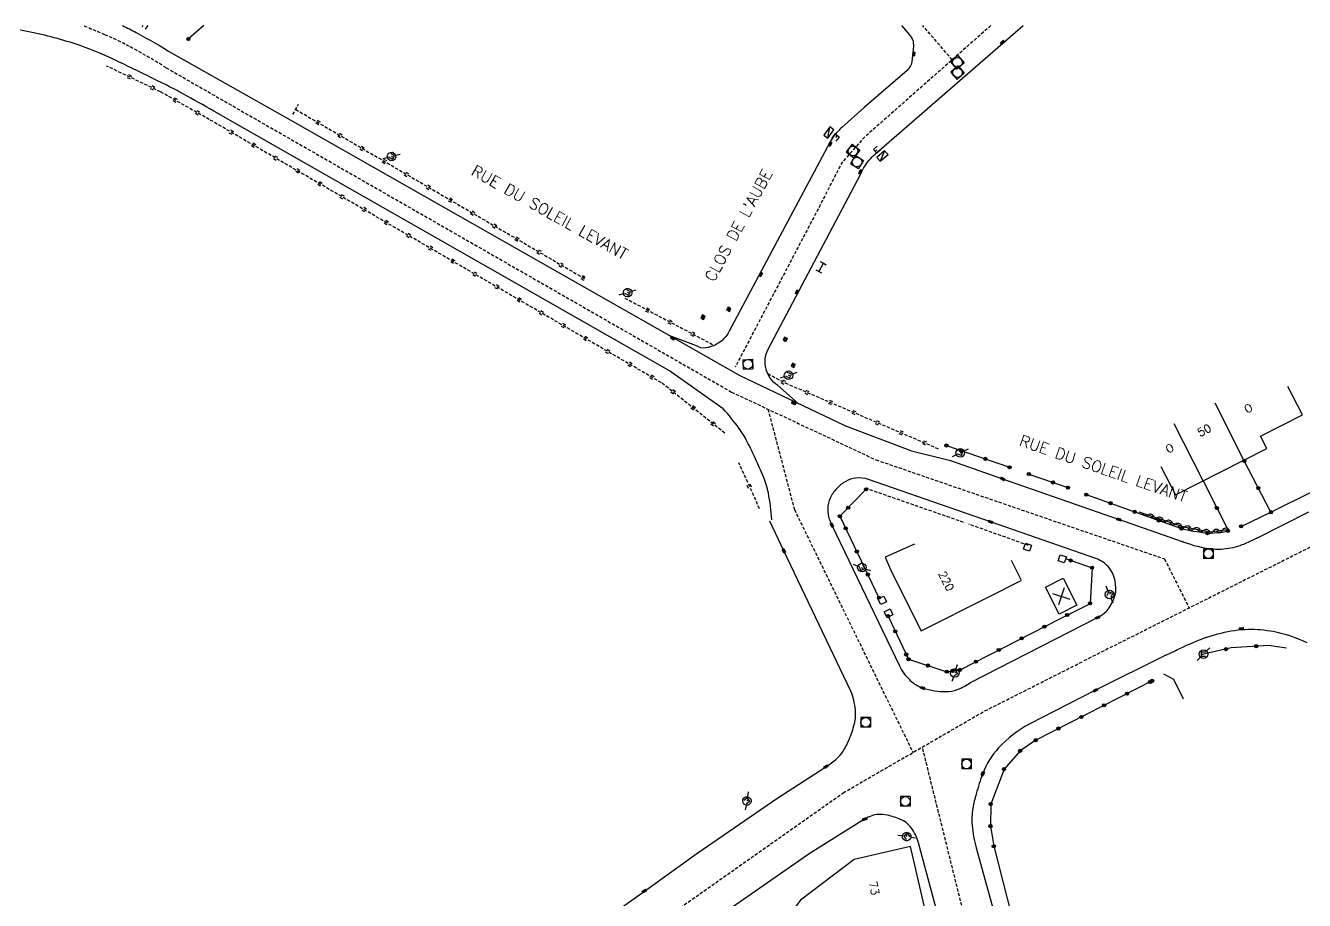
# Model space of a CAD drawing. Header units: millimetres. Extents: x 74999 to 76000, y 157000 to 158000.
# Drawn here: x 75554.3 to 75753.9, y 157863.4 to 158000 of the extents above; entities that cross this region are included whole.
import ezdxf
from ezdxf.enums import TextEntityAlignment as Align

# ---------------------------------------------------------------- set-up
doc = ezdxf.new("R2010")
doc.units = ezdxf.units.MM
doc.linetypes.add('DASHED', pattern=[0.75, 0.5, -0.25])
doc.layers.get('0').update_dxf_attribs({"linetype": 'CONTINUOUS'})
for name, color, linetype in [('w0001', 6, 'DASHED'), ('w0008', 7, 'CONTINUOUS'), ('W0100', 7, 'CONTINUOUS'), ('W0112', 1, 'DASHED'), ('W0220', 5, 'DASHED'), ('W0310', 3, 'CONTINUOUS'), ('W0322', 7, 'CONTINUOUS'), ('w0330', 7, 'CONTINUOUS'), ('w0400', 7, 'CONTINUOUS'), ('w0420', 7, 'CONTINUOUS'), ('W0430', 7, 'CONTINUOUS'), ('W0471', 7, 'CONTINUOUS'), ('w0989', 7, 'CONTINUOUS'), ('W0991', 7, 'CONTINUOUS'), ('W1102', 7, 'CONTINUOUS'), ('W1474', 7, 'CONTINUOUS')]:
    doc.layers.add(name, color=color, linetype=linetype)
doc.styles.get("Standard").update_dxf_attribs({"font": 'romans.shx', "width": 0.85})

# ---------------------------------------------------------------- blocks, each defined once
blk = doc.blocks.new('t310o')
at = {"color": 0, "linetype": 'Continuous'}
for centre, start, end in [((-0.5, 0.38), 216.8699, 323.1304), ((0.5, -0.37), 36.8699, 143.1303)]:
    blk.add_arc(centre, 0.625, start, end, dxfattribs=at)
blk = doc.blocks.new('T420')
for p, q in [((0.75, 0.75), (-0.75, 0.75)), ((-0.75, 0.75), (-0.75, -0.75)), ((0.75, 0.75), (0.75, -0.75)), ((0.75, -0.75), (-0.75, -0.75))]:
    blk.add_line(p, q)
blk.add_ellipse((0, 0), major_axis=(-0.53, 0.53), ratio=1, start_param=3.926991, end_param=10.210176)
blk = doc.blocks.new('T471')
for p, q in [((-0.333334, 0.333334), (-0.333334, -0.333334)), ((-0.333334, 0.333334), (0.333334, 0.333334)), ((-0.333334, 0), (0, 0)), ((0.500001, 0.500001), (1.000002, 1.000002)), ((-0.500001, -0.500001), (-1.000002, -1.000002)), ((-0.333334, -0.333334), (0.333334, -0.333334))]:
    blk.add_line(p, q)
blk.add_ellipse((0, 0), major_axis=(0.471405, 0.471405), ratio=1, start_param=5.4977871438, end_param=11.780972451)
blk = doc.blocks.new('T400')
for p, q in [((-0.15, 0.3), (0.15, 0.3)), ((-0.15, -0.25), (-0.15, 0.3)), ((-0.15, 0.15), (0.15, 0.15)), ((-0.15, 0), (0.15, 0)), ((0.15, 0.3), (0.15, -0.25)), ((-0.15, -0.15), (0.15, -0.15)), ((-0.15, -0.25), (-0.15, -0.3)), ((-0.15, -0.3), (0.15, -0.3)), ((0.15, -0.3), (0.15, -0.25))]:
    blk.add_line(p, q)
blk = doc.blocks.new('t991o')
at = {"color": 0, "linetype": 'Continuous'}
for p, q in [((-1, 1), (1, -1)), ((-1, -1), (1, 1))]:
    blk.add_line(p, q, dxfattribs=at)
blk = doc.blocks.new('t112o')
at = {"color": 0, "linetype": 'Continuous'}
for p, q in [((-0.5, 0.5), (0.5, 0.5)), ((-0.5, -0.5), (-0.5, 0.5)), ((0.5, 0.5), (0.5, -0.5)), ((0.5, -0.5), (-0.5, -0.5))]:
    blk.add_line(p, q, dxfattribs=at)
blk = doc.blocks.new('t322o')
at = {"color": 0, "linetype": 'Continuous'}
for radius in [0.25, 0.15]:
    blk.add_circle((0, 0), radius, dxfattribs=at)
blk = doc.blocks.new('t220o')
at = {"color": 0, "linetype": 'Continuous'}
for p, q in [((-0.25, 0.25), (0.25, 0.25)), ((-0.25, -0.25), (0.25, -0.25))]:
    blk.add_line(p, q, dxfattribs=at)
blk = doc.blocks.new('t330o')
at = {"color": 0, "linetype": 'Continuous'}
for p, q in [((0.25, -0.25), (-0.25, 0.25)), ((-0.25, -0.25), (0.25, 0.25)), ((-0.25, 0.25), (-0.25, -0.25)), ((0.25, 0.25), (-0.25, 0.25)), ((0.25, -0.25), (0.25, 0.25)), ((-0.25, -0.25), (0.25, -0.25)), ((-0.25, -0.25), (-0.25, -0.25))]:
    blk.add_line(p, q, dxfattribs=at)
blk = doc.blocks.new('T1474')
at = {"color": 0, "linetype": 'Continuous', "flags": 128}
for points in [[(-0.75, -0.5), (-0.75, 0.5)], [(-0.75, 0), (0.75, 0)], [(0.75, 0), (0.75, -0.5), (0.75, 0.5)]]:
    blk.add_lwpolyline(points, dxfattribs=at)
blk = doc.blocks.new('T430')
at = {"flags": 128}
for points in [[(-0.4, 2.1), (0.4, 2.1)], [(-0.4, 2.1), (-0.4, 1.3)], [(0.8, 0.8), (-0.8, 0.8)], [(-0.8, 0.8), (-0.8, 0)], [(0.8, 0.8), (-0.8, 0)], [(-0.8, 0), (0.8, 0)], [(-0.4, 1.7), (0, 1.7)], [(-0.4, 1.3), (0.4, 1.3)], [(0.8, 0), (0.8, 0.8)]]:
    blk.add_lwpolyline(points, dxfattribs=at)

msp = doc.modelspace()

# ---------------------------------------------------------------- linework, layer by layer
at = {"layer": 'w0001'}
msp.add_lwpolyline([(75563.23, 158000, -0.001716), (75566.65, 157998.57, -0.023486), (75570.46, 157996.74, -0.014974), (75576.2, 157993.42), (75664.47, 157942.8), (75687.02, 157932.22), (75732.08, 157916.75)], format="xyb", dxfattribs=at)
at = {"layer": 'w0001', "flags": 128}
for points in [[(75704.97, 158000), (75685.09, 157982.45), (75681.67, 157978.57), (75678.19, 157971.75), (75665.05, 157946.7)], [(75698.93, 157994.66), (75694.33, 158000)], [(75782.95, 157932.7), (75719.35, 157900.76)], [(75732.08, 157916.75), (75735.92, 157909.09)]]:
    msp.add_lwpolyline(points, dxfattribs=at)
at = {"layer": 'w0001'}
for points in [[(75670.15, 157940.14), (75674.28, 157924.47), (75692.8, 157886.54)], [(75604.98, 157826.04), (75681.91, 157880.24), (75704.04, 157893.04), (75719.35, 157900.76)], [(75546.61, 157464.27), (75564.71, 157489.04), (75587.26, 157520.59), (75601.45, 157541.91), (75621.53, 157570.44), (75643.29, 157602.71), (75664.17, 157633.52), (75669.11, 157639.45), (75691.44, 157665.35), (75704.98, 157681.33), (75712.93, 157692.89), (75719.47, 157705.14), (75722.77, 157714.1), (75726.45, 157724.79), (75728.58, 157739.54), (75727.69, 157750.6), (75724.83, 157764.69), (75716.37, 157796.51), (75708.07, 157829.53), (75704.03, 157848.08), (75694.27, 157887.39)]]:
    msp.add_lwpolyline(points, dxfattribs=at)
at = {"layer": 'w0008'}
for points in [[(75583.62, 157986.64, 0.005835), (75578.89, 157989.32, 0.010783), (75576.29, 157990.68, 0.001983), (75570.17, 157993.69, 0.004311), (75567.34, 157995.03, 0.034587), (75561.19, 157997.39, 0.027787), (75553.23, 157999.35, 0.041893), (75549.36, 157999.75, 0.020998), (75541.61, 157999.57, 0.054123), (75538.67, 157999.05, 0.030964), (75533.76, 157997.3)], [(75569.37, 158000, -0.013447), (75571.53, 157998.91, -0.014974), (75577.27, 157995.59)], [(75691.02, 158000), (75692.21, 157998.62, -0.108096), (75692.76, 157997.67, -0.086019), (75692.87, 157996.8), (75692.63, 157994.34, -0.086054), (75692.31, 157993.54, -0.066822), (75691.89, 157993.01), (75685.2, 157987.2), (75681.72, 157984.11, 0.047191), (75680.55, 157982.88, 0.034075), (75679.87, 157981.86), (75664.13, 157952.29, -0.095998), (75662.94, 157950.81, -0.137393), (75660.48, 157949.68, -0.193078), (75658.99, 157950.03), (75654.84, 157951.58)], [(75674.87, 157941.02), (75671.65, 157943.86, -0.089686), (75670.53, 157944.97, -0.179591), (75669.74, 157947.96, -0.094077), (75670.18, 157949.47), (75684.6, 157976.76, -0.085681), (75686.2, 157979.26, -0.036953), (75687.13, 157980.14), (75710.02, 158000, 0.099241)], [(75670.75, 157922.86, 0.032495), (75670.22, 157927.06, 0.052235), (75669.45, 157929.59, 0.008793), (75668.22, 157932.38, 0.009011), (75666.92, 157935.05, 0.03964), (75665.63, 157937.16, 0.025004), (75663.18, 157940.2)], [(75685.87, 157929.16, 0.092755), (75683.89, 157929.37, 0.11166), (75682.3, 157928.86, 0.073788), (75680.89, 157927.74, 0.073672), (75679.87, 157926.24, 0.112422), (75679.49, 157924.62, 0.093323), (75679.85, 157922.65)], [(75724.43, 157912.87, 0.071799), (75724.12, 157914.16, 0.071799), (75723.47, 157915.3, 0.07159), (75722.51, 157916.22, 0.07159), (75721.34, 157916.82)], [(75721.79, 157907.68, 0.05575), (75722.95, 157908.54, 0.077558), (75723.59, 157909.36, 0.025785), (75724.12, 157910.44, 0.034856), (75724.41, 157911.29, 0.066853), (75724.5, 157911.92, 0.043865), (75724.41, 157912.88)], [(75690.69, 157900.07, 0.087723), (75692.39, 157897.76, 0.112459), (75694.32, 157896.61, 0.039061), (75696.2, 157896.16, 0.042821), (75697.95, 157896.04, 0.085373), (75699.75, 157896.38, 0.067616), (75701.79, 157897.47)], [(75679.21, 157884.32, 0.048877), (75680.92, 157885.58, 0.069767), (75681.89, 157886.73, 0.042446), (75682.84, 157888.58, 0.034511), (75683.66, 157891.02, 0.089842), (75683.82, 157893.2, 0.065311), (75683.12, 157896.12)], [(75710.92, 157890.97, 0.077679), (75706.16, 157887.25, 0.100338), (75703.7, 157883.25, 0.018429), (75702.67, 157880.09, 0.026466), (75702.15, 157877.83, 0.06415), (75702.03, 157875.19, 0.047361), (75702.67, 157871.68)], [(75693.67, 157872.42, 0.099589), (75692.51, 157874.8, 0.127006), (75690.87, 157876.09, 0.04958), (75688.85, 157876.74, 0.070321), (75687.35, 157876.86, 0.066994), (75686.39, 157876.66, 0.051971), (75685.25, 157876.13)]]:
    msp.add_lwpolyline(points, format="xyb", dxfattribs=at)
for points in [[(75572.54, 158000), (75572.41, 157999.83)], [(75573.35, 158000), (75572.92, 157999.44)], [(75577.27, 157995.59), (75595.57, 157985.27), (75665.76, 157945.4)], [(75654.79, 157946.1), (75583.62, 157986.64)], [(75663.18, 157940.2), (75654.79, 157946.1)], [(75665.76, 157945.4), (75682.26, 157937.5), (75692.56, 157933.62), (75698.65, 157932.11)], [(75698.65, 157932.11), (75706.8, 157929.24), (75724.98, 157922.9), (75725.8, 157922.62)], [(75748.66, 157924.06), (75761.78, 157930.54), (75762.85, 157928.55)], [(75721.34, 157916.82), (75704.91, 157922.54), (75685.87, 157929.16)], [(75683.12, 157896.12), (75672.66, 157918), (75670.46, 157922.63)], [(75679.85, 157922.65), (75680.15, 157922.03), (75690.69, 157900.07)], [(75701.79, 157897.47), (75721.64, 157907.6), (75721.79, 157907.68)], [(75732.28, 157901.72), (75721.3, 157896.24), (75710.92, 157890.97)], [(75735.04, 157894.85), (75733.51, 157897.91), (75731.96, 157898.75)], [(75659.07, 157870.75), (75671.57, 157879.36), (75679.21, 157884.32)], [(75685.25, 157876.13), (75676.76, 157870.82), (75660.89, 157859.8)], [(75700.21, 157851.11), (75697.11, 157859.67), (75696.84, 157860.62), (75693.67, 157872.42)], [(75602.38, 157830.36), (75608.71, 157834.89), (75631.03, 157850.75), (75650.86, 157864.91), (75659.07, 157870.75)], [(75702.67, 157871.68), (75705.36, 157861.87), (75705.48, 157855.78)]]:
    msp.add_lwpolyline(points, dxfattribs=at)
at = {"layer": 'w0008', "flags": 128}
for points in [[(75725.8, 157922.62), (75734.82, 157919.48), (75734.85, 157919.47), (75734.87, 157919.47), (75734.9, 157919.45), (75734.92, 157919.45), (75734.94, 157919.44), (75734.97, 157919.42), (75735, 157919.42), (75735.02, 157919.41), (75735.04, 157919.41), (75735.07, 157919.39), (75735.61, 157919.22), (75736.15, 157919.05), (75736.68, 157918.87), (75737.24, 157918.73), (75737.79, 157918.61), (75738.34, 157918.5), (75738.9, 157918.4), (75739.46, 157918.34), (75740.02, 157918.29), (75740.58, 157918.29), (75740.58, 157918.29), (75740.95, 157918.29), (75741.33, 157918.32), (75741.69, 157918.37), (75742.06, 157918.42), (75742.43, 157918.48), (75742.79, 157918.56), (75743.15, 157918.65), (75743.51, 157918.75), (75743.87, 157918.86), (75744.22, 157918.98), (75744.22, 157918.98), (75744.45, 157919.07), (75744.68, 157919.17), (75744.9, 157919.26), (75745.12, 157919.35), (75745.35, 157919.45), (75745.57, 157919.56), (75745.79, 157919.67), (75746.01, 157919.76), (75746.22, 157919.87), (75746.44, 157919.98), (75746.48, 157919.99), (75746.51, 157920.03), (75746.55, 157920.04), (75746.58, 157920.06), (75746.62, 157920.07), (75746.66, 157920.09), (75746.69, 157920.1), (75746.73, 157920.13), (75746.76, 157920.15), (75746.8, 157920.17), (75754.62, 157924.08)], [(75732.28, 157901.72), (75733.72, 157902.39), (75733.76, 157902.42), (75733.79, 157902.44), (75733.83, 157902.45), (75733.87, 157902.48), (75733.91, 157902.5), (75733.95, 157902.52), (75734, 157902.53), (75734.04, 157902.56), (75734.08, 157902.58), (75734.11, 157902.59), (75734.11, 157902.59), (75734.58, 157902.83), (75735.04, 157903.05), (75735.5, 157903.27), (75735.97, 157903.47), (75736.44, 157903.67), (75736.9, 157903.87), (75737.38, 157904.06), (75737.86, 157904.25), (75738.34, 157904.42), (75738.83, 157904.59), (75739.34, 157904.75), (75739.86, 157904.9), (75740.38, 157905.06), (75740.91, 157905.18), (75741.44, 157905.31), (75741.96, 157905.42), (75742.5, 157905.51), (75743.03, 157905.59), (75743.57, 157905.67), (75744.11, 157905.71), (75744.11, 157905.71), (75744.6, 157905.75), (75745.1, 157905.78), (75745.6, 157905.78), (75746.09, 157905.78), (75746.59, 157905.74), (75747.09, 157905.71), (75747.59, 157905.67), (75748.08, 157905.6), (75748.57, 157905.54), (75749.06, 157905.45), (75749.66, 157905.32), (75750.26, 157905.18), (75750.86, 157905.01), (75751.44, 157904.84), (75752.02, 157904.63), (75752.6, 157904.41), (75753.18, 157904.19), (75753.74, 157903.94), (75754.3, 157903.69)]]:
    msp.add_lwpolyline(points, dxfattribs=at)
at = {"layer": 'W0100', "flags": 128}
for points in [[(75731.51, 157931.2), (75733.77, 157926.73), (75748.07, 157933.98), (75747.09, 157935.93), (75753.6, 157939.23), (75751.34, 157943.68)], [(75716.26, 157913.74), (75718.4, 157909.52), (75715.64, 157908.12), (75713.49, 157912.34), (75716.26, 157913.74)]]:
    msp.add_lwpolyline(points, dxfattribs=at)
at = {"layer": 'W0100'}
for points in [[(75693.02, 157919.05), (75688.44, 157917.03), (75689.45, 157914.75), (75694.08, 157905.54), (75704.45, 157910.73)], [(75709.73, 157913.39), (75708.17, 157916.53)], [(75704.45, 157910.73), (75709.72, 157913.39)], [(75689.82, 157860.85), (75694.69, 157861.97), (75692.42, 157871.86), (75683.63, 157869.83), (75675.23, 157863.5), (75670.08, 157856.68), (75674.07, 157853.66)]]:
    msp.add_lwpolyline(points, dxfattribs=at)
at = {"layer": 'W0112'}
for points in [[(75596, 157986.12), (75596.87, 157987.74)], [(75700.71, 157922.46), (75685.65, 157927.69)], [(75710.81, 157918.87), (75701.54, 157922.16)]]:
    msp.add_lwpolyline(points, dxfattribs=at)
at = {"layer": 'W0220'}
for points in [[(75582.94, 157985.34), (75575.3, 157989.67), (75566.89, 157993.69)], [(75596.43, 157986.91), (75641.54, 157960.5)], [(75663.42, 157936.39), (75653.52, 157944.25), (75582.94, 157985.34)], [(75647.81, 157957.47), (75661.79, 157950.08)], [(75670.13, 157945.67), (75672.85, 157944.22), (75696.91, 157933.88)], [(75668.86, 157924.57), (75665.63, 157931.74)]]:
    msp.add_lwpolyline(points, dxfattribs=at)
at = {"layer": 'W0310', "flags": 128}
msp.add_lwpolyline([(75728.09, 157924.1), (75735.11, 157921.75), (75739.14, 157920.98), (75741.93, 157921.32)], dxfattribs=at)
at = {"layer": 'W0322'}
for points in [[(75582.08, 158000), (75579.67, 157997.91)], [(75698.03, 157934.46), (75707.89, 157931.05)], [(75710.89, 157930), (75717, 157927.88)], [(75685.48, 157927.62), (75681.38, 157923.4)], [(75719.87, 157926.79), (75732.8, 157922.18), (75734.72, 157921.49), (75736.78, 157921.04)], [(75681.39, 157923.4), (75687.49, 157910.7)], [(75744.02, 157921.83), (75748.7, 157924.04)], [(75736.79, 157921.08), (75738.77, 157920.77), (75740.86, 157920.86), (75742.07, 157921.12)], [(75688.92, 157907.82), (75692.1, 157901.09), (75698.09, 157899.15), (75700.15, 157899.44), (75715.96, 157907.48)], [(75730.14, 157897.71), (75711.97, 157888.45)], [(75711.97, 157888.45), (75709.54, 157886.8), (75707.02, 157883.93), (75704.94, 157878.48), (75704.9, 157875.05), (75705.42, 157871.89)], [(75705.42, 157871.89), (75708.18, 157861.09), (75707.61, 157858.14)]]:
    msp.add_lwpolyline(points, dxfattribs=at)
at = {"layer": 'W0322', "flags": 128}
for points in [[(75748.66, 157924.06), (75744.48, 157932.15)], [(75738.12, 157928.94), (75742.07, 157921.12)], [(75715.96, 157907.48), (75720.51, 157909.77), (75720.82, 157915.32), (75716.68, 157916.76)], [(75751.11, 157902.8), (75748.29, 157903.26), (75742.51, 157902.86), (75738.16, 157901.89)]]:
    msp.add_lwpolyline(points, dxfattribs=at)
at = {"layer": 'W1102', "flags": 128}
for points in [[(75744.48, 157932.15), (75739.96, 157941.08)], [(75738.12, 157928.94), (75733.6, 157937.86)]]:
    msp.add_lwpolyline(points, dxfattribs=at)

# ---------------------------------------------------------------- block references
at = {"layer": 'W0112'}
for p, rotation in [((75710.67, 157918.59), 251.3760203259983), ((75716.12, 157916.75), 71.37602032599825), ((75688.01, 157910.29), 206.0176671477871), ((75688.99, 157908.27), 26.01766714778701)]:
    msp.add_blockref('t112o', p, dxfattribs=dict(at, rotation=rotation))
at = {"layer": 'W0220'}
for p, rotation in [((75570.5, 157991.96), 154.4604979506294), ((75574.11, 157990.24), 154.4604979506294), ((75577.63, 157988.35), 150.4257558172905), ((75581.11, 157986.37), 150.4257558172905), ((75599.88, 157984.89), 329.6430577719014), ((75586.4, 157983.32), 149.7961859146486), ((75603.34, 157982.87), 329.6430577719014), ((75589.85, 157981.31), 149.7961859146486), ((75606.79, 157980.85), 329.6430577719014), ((75593.31, 157979.3), 149.7961859146486), ((75610.24, 157978.83), 329.6430577719014), ((75596.77, 157977.29), 149.7961859146486), ((75613.69, 157976.8), 329.6430577719014), ((75600.22, 157975.27), 149.7961859146486), ((75617.14, 157974.78), 329.6430577719014), ((75603.68, 157973.26), 149.7961859146486), ((75620.59, 157972.76), 329.6430577719014), ((75607.14, 157971.25), 149.7961859146486), ((75624.05, 157970.74), 329.6430577719014), ((75610.59, 157969.24), 149.7961859146486), ((75627.5, 157968.72), 329.6430577719014), ((75614.05, 157967.22), 149.7961859146486), ((75630.95, 157966.7), 329.6430577719014), ((75617.51, 157965.21), 149.7961859146486), ((75634.4, 157964.68), 329.6430577719014), ((75620.97, 157963.2), 149.7961859146486), ((75637.85, 157962.65), 329.6430577719014), ((75624.42, 157961.19), 149.7961859146486), ((75641.3, 157960.63), 329.6430577719014), ((75627.88, 157959.18), 149.7961859146486), ((75631.34, 157957.16), 149.7961859146486), ((75634.79, 157955.15), 149.7961859146486), ((75651.35, 157955.6), 332.1164292314129), ((75638.25, 157953.14), 149.7961859146486), ((75654.88, 157953.73), 332.1164292314129), ((75658.42, 157951.86), 332.1164292314129), ((75641.71, 157951.13), 149.7961859146486), ((75645.16, 157949.11), 149.7961859146486), ((75648.62, 157947.1), 149.7961859146486), ((75652.08, 157945.09), 149.7961859146486), ((75672.56, 157944.38), 332.1164292314129), ((75655.35, 157942.8), 141.5342723874549), ((75676.23, 157942.77), 336.7377514700177), ((75658.48, 157940.31), 141.5342723874549), ((75679.9, 157941.19), 336.7377514700177), ((75661.61, 157937.82), 141.5342723874549), ((75683.57, 157939.61), 336.7377514700177), ((75687.25, 157938.03), 336.7377514700177), ((75690.92, 157936.45), 336.7377514700177), ((75694.6, 157934.88), 336.7377514700177), ((75667.27, 157928.1), 114.2682380781687)]:
    msp.add_blockref('t220o', p, dxfattribs=dict(at, rotation=rotation))
at = {"layer": 'W0310'}
for p, rotation in [((75729.52, 157923.62), 341.500346087961), ((75730.94, 157923.14), 341.500346087961), ((75732.36, 157922.67), 341.500346087961), ((75733.78, 157922.19), 341.500346087961), ((75735.21, 157921.73), 349.2211088685204), ((75736.68, 157921.45), 349.2211088685204), ((75738.16, 157921.17), 349.2211088685204), ((75739.64, 157921.04), 6.831489455104535), ((75741.12, 157921.22), 6.831489455104535)]:
    msp.add_blockref('t310o', p, dxfattribs=dict(at, rotation=rotation))
at = {"layer": 'W0322'}
for p, rotation in [((75579.67, 157997.91), 220.862284818586), ((75698.03, 157934.46), 340.9146356133691), ((75700.33, 157933.67), 340.9146355333938), ((75704.11, 157932.36), 340.9146355333938), ((75744.54, 157932.04), 117.4086636012694), ((75707.89, 157931.05), 340.9146356133691), ((75710.89, 157930), 340.893005098489), ((75714.67, 157928.69), 340.8930050170366), ((75717, 157927.88), 340.893005098489), ((75746.72, 157927.83), 117.4086636012694), ((75685.48, 157927.62), 225.80083455373), ((75719.87, 157926.79), 340.3866269067391), ((75682.69, 157924.75), 225.8008346042463), ((75723.64, 157925.44), 340.3866268255497), ((75727.41, 157924.1), 340.3866268255497), ((75740.26, 157924.7), 296.8091165409959), ((75748.7, 157924.04), 25.3557930042368), ((75681.39, 157923.4), 295.661530597898), ((75731.18, 157922.76), 340.3866268255497), ((75744.02, 157921.83), 25.3557930042368), ((75682.3, 157921.52), 295.6615305676492), ((75734.72, 157921.49), 340.248845614757), ((75738.77, 157920.77), 351.139274989997), ((75741.96, 157921.14), 2.529795508335035), ((75684.03, 157917.91), 295.6615305676492), ((75717.42, 157916.5), 160.8280652378946), ((75685.76, 157914.31), 295.6615305676492), ((75720.76, 157915.39), 162.238567267946), ((75687.49, 157910.7), 295.661530597898), ((75716.89, 157908), 27.07217429111031), ((75720.45, 157909.82), 27.0721742178054), ((75688.92, 157907.82), 295.339645016773), ((75713.33, 157906.18), 27.07217429111031), ((75690.04, 157905.45), 295.3396449865826), ((75709.77, 157904.36), 27.07217429111031), ((75706.21, 157902.54), 27.07217429111031), ((75741.68, 157902.67), 192.5465631503278), ((75746.4, 157903.13), 183.9927540370796), ((75691.75, 157901.84), 295.3396449865826), ((75692.1, 157901.09), 295.339645016773), ((75695.13, 157900.11), 341.963165330313), ((75702.64, 157900.72), 27.07217429111031), ((75698.09, 157899.15), 341.963165414177), ((75698.96, 157899.27), 8.13033553106929), ((75700.15, 157899.44), 8.130335430553913), ((75729.79, 157897.53), 207.0029744210513), ((75730.14, 157897.71), 207.00297434792), ((75722.66, 157893.9), 207.0029744210513), ((75726.23, 157895.71), 207.0029744210513), ((75719.1, 157892.08), 207.0029744210513), ((75715.53, 157890.27), 207.0029744210513), ((75711.97, 157888.45), 207.00297434792), ((75709.54, 157886.8), 214.225445267336), ((75707.02, 157883.93), 228.69428705878), ((75704.94, 157878.48), 249.070836894549), ((75704.9, 157875.05), 269.458913978832), ((75705.42, 157871.89), 279.233092461347)]:
    msp.add_blockref('t322o', p, dxfattribs=dict(at, rotation=rotation))
at = {"layer": 'w0330'}
for p, rotation in [((75660.02, 157954.49), 149.9686502388595), ((75664.03, 157955.72), 241.9867749291729), ((75672.87, 157951.05), 62.15688238594974), ((75674.1, 157946.98), 155.5595759656463)]:
    msp.add_blockref('t330o', p, dxfattribs=dict(at, rotation=rotation))
at = {"layer": 'w0400'}
for p, rotation in [((75706.79, 157997.37), 130.9523058818777), ((75692.94, 157995.59), 354.3309522961333), ((75679.86, 157981.53), 331.9867749291729), ((75684.6, 157977.13), 154.8987887884774), ((75669.06, 157961.15), 331.9867749291729), ((75674.71, 157958.39), 152.1568823859498), ((75655.26, 157951.19), 239.9686502388595), ((75674.17, 157941.05), 245.5595759656463), ((75706.8, 157929.24), 58.47214824412403), ((75680.15, 157922.03), 25.59799453455101), ((75704.91, 157922.54), 250.814244162485), ((75724.98, 157922.9), 70.75815370131704), ((75672.66, 157918), 205.553691560588), ((75721.64, 157907.6), 111.1864684597404), ((75744.1, 157905.86), 93.99450668995742), ((75694.32, 157896.61), 71.5161584945662), ((75721.3, 157896.24), 296.5139601405049), ((75679.21, 157884.32), 123.0062512845466), ((75703.7, 157883.25), 339.0357502277719), ((75685.25, 157876.13), 289.073654592844), ((75650.86, 157864.91), 117.6514439679948)]:
    msp.add_blockref('T400', p, dxfattribs=dict(at, rotation=rotation))
at = {"layer": 'w0420'}
for p, rotation in [((75699.74, 157994.27), 40.95230588187774), ((75699.76, 157992.65), 40.95230588187774), ((75683.44, 157980.42), 52.50519734590817), ((75684.07, 157978.71), 58.01793579072796), ((75667.02, 157947.14), 93.06140867195116)]:
    msp.add_blockref('T420', p, dxfattribs=dict(at, rotation=rotation))
for p in [(75738.94, 157917.58), (75685.43, 157891.24), (75701.16, 157884.74), (75691.6, 157878.9)]:
    msp.add_blockref('T420', p, dxfattribs=at)
at = {"layer": 'W0430'}
for p, rotation in [((75679.34, 157983.54), 233.2749521383254), ((75688.3, 157979.34), 40.95230588187774)]:
    msp.add_blockref('T430', p, dxfattribs=dict(at, rotation=rotation))
at = {"layer": 'W0471'}
for p, rotation in [((75611.39, 157979.57), 150.400752576495), ((75648.25, 157958.32), 152.116429301608), ((75673.38, 157945.42), 154.410097405283), ((75700.18, 157933.3), 160.614327664176), ((75684.83, 157915.4), 115.639101685706), ((75723.5, 157911.19), 246.711997798373), ((75699.33, 157898.95), 207.048951929385), ((75666.87, 157878.98), 214.558359812126), ((75691.82, 157873.41), 307.346748404529)]:
    msp.add_blockref('T471', p, dxfattribs=dict(at, rotation=rotation))
msp.add_blockref('T471', (75738.15, 157901.89), dxfattribs=at)
at = {"layer": 'W0991', "rotation": 296.8766607168798}
msp.add_blockref('t991o', (75715.95, 157910.92), dxfattribs=at)
at = {"layer": 'W1474', "rotation": 62.15688238594974}
msp.add_blockref('T1474', (75678.48, 157962.24), dxfattribs=at)

# ---------------------------------------------------------------- texts
at = {"layer": 'w0989'}
for rotation, p in [(330.7552, (75636.08, 157970.85)), (340.9736, (75722.54, 157930.85))]:
    msp.add_text('RUE DU SOLEIL LEVANT', height=1.75, rotation=rotation, dxfattribs=at).set_placement(p, align=Align.MIDDLE)
msp.add_text("CLOS DE L'AUBE", height=1.75, rotation=61.7628, dxfattribs=at).set_placement((75661.73, 157959.84))
at = {"layer": 'W0991'}
for s, rotation, p in [('O', 27.9736, (75745.17, 157940.26)), ('50', 27.9736, (75738.29, 157936.83)), ('O', 27.9736, (75732.88, 157934.02)), ('220', 296.7057, (75698.02, 157913.29)), ('73', 282.9303, (75686.73, 157865.35))]:
    msp.add_text(s, height=1.25, rotation=rotation, dxfattribs=at).set_placement(p, align=Align.MIDDLE)

doc.saveas('drawing.dxf')
